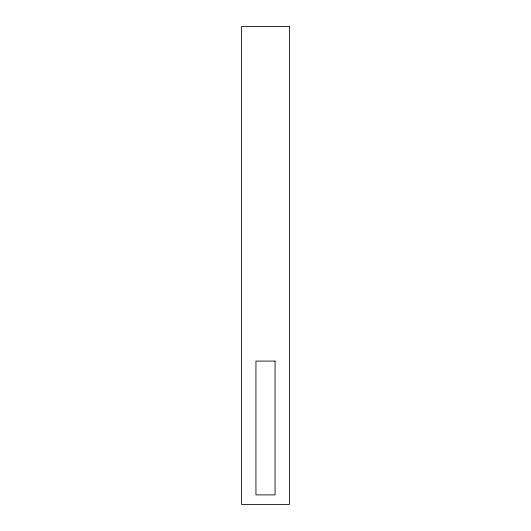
<?xml version="1.0" encoding="UTF-8"?>
<svg xmlns="http://www.w3.org/2000/svg" width="531" height="531" viewBox="0 0 531 531"><rect width="100%" height="100%" fill="white"/><g stroke="black" fill="none" stroke-linecap="round" stroke-linejoin="round"><path stroke-width="0.8" d="M289.395 26.55L241.605 26.55L241.605 504.45L289.395 504.45L289.395 26.55M275.058 361.08L255.942 361.08L255.942 494.892L275.058 494.892L275.058 361.08"/></g></svg>
